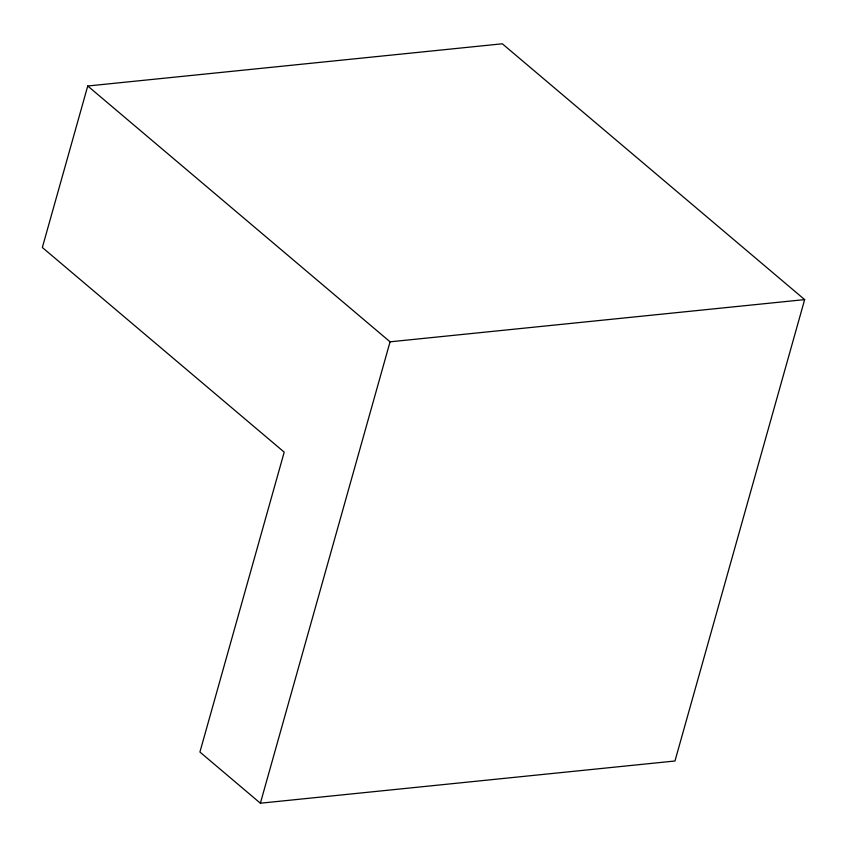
<?xml version="1.0" encoding="UTF-8"?>
<svg xmlns="http://www.w3.org/2000/svg" width="847" height="847" viewBox="0 0 847 847"><rect width="100%" height="100%" fill="white"/><g stroke="black" fill="none" stroke-linecap="round" stroke-linejoin="round"><path stroke-width="1.27" d="M87.739 86.002L42.35 247.493L284.211 452.139L199.913 752.041L260.378 803.21L674.964 760.998L804.65 299.605L502.324 43.79L87.739 86.002L390.065 341.817L804.65 299.605M260.378 803.21L390.065 341.817"/></g></svg>
